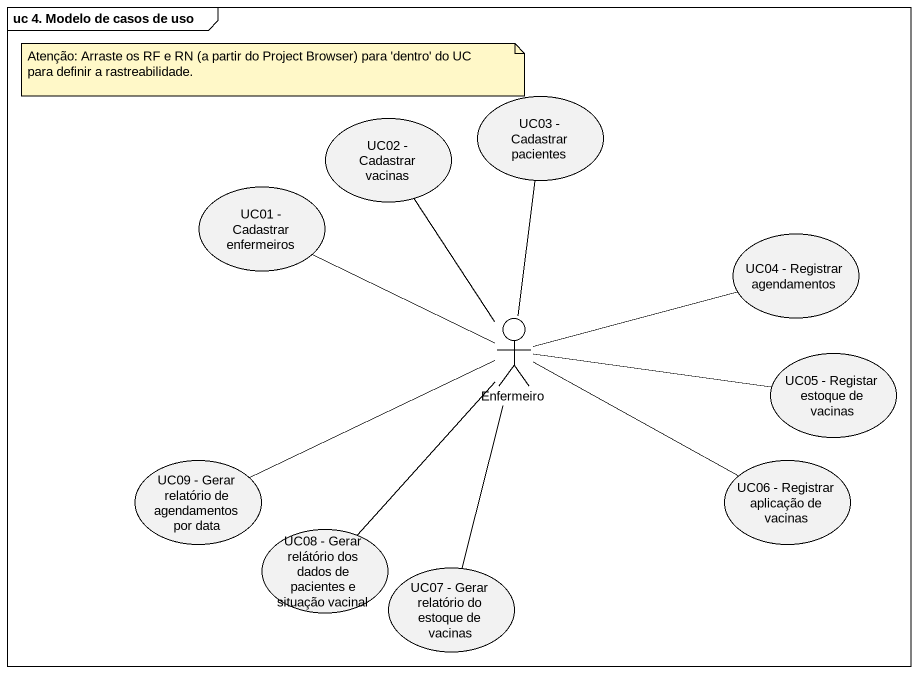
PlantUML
@startuml
mainframe uc 4. Modelo de casos de uso
usecase "UC02 - Cadastrar vacinas" as UC02_Cadastrar_vacinas
usecase "UC03 - Cadastrar pacientes" as UC03_Cadastrar_pacientes
usecase "UC01 - Cadastrar enfermeiros" as UC01_Cadastrar_enfermeiros
usecase "UC04 - Registrar agendamentos" as UC04_Registrar_agendamentos
actor Enfermeiro
usecase "UC05 - Registar estoque de vacinas" as UC05_Registar_estoque_de
usecase "UC09 - Gerar relatório de agendamentos por data" as UC09_Gerar_relatório_de
usecase "UC06 - Registrar aplicação de vacinas" as UC06_Registrar_aplicação_de
usecase "UC08 - Gerar relátório dos dados de pacientes e situação vacinal" as UC08_Gerar_relátório_dos
usecase "UC07 - Gerar relatório do estoque de vacinas" as UC07_Gerar_relatório_do
Enfermeiro -up- UC02_Cadastrar_vacinas
Enfermeiro -up- UC03_Cadastrar_pacientes
Enfermeiro -left- UC01_Cadastrar_enfermeiros
Enfermeiro -right- UC04_Registrar_agendamentos
Enfermeiro -right- UC05_Registar_estoque_de
Enfermeiro -left- UC09_Gerar_relatório_de
Enfermeiro -right- UC06_Registrar_aplicação_de
Enfermeiro -- UC08_Gerar_relátório_dos
Enfermeiro -- UC07_Gerar_relatório_do
note as N1
  Atenção: Arraste os RF e RN (a partir do Project Browser) para 'dentro' do UC para definir a rastreabilidade.
end note
@enduml
